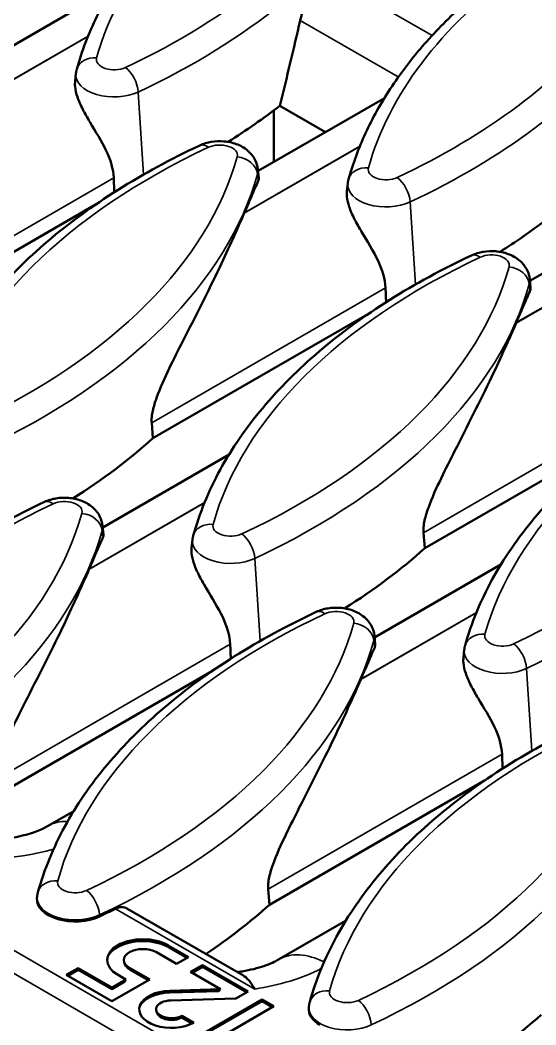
# Model space of a CAD drawing. Header units: millimetres. Extents: x 0 to 1485, y 0 to 1050.
# Drawn here: x 315.7 to 334.49, y 161.69 to 198.3 of the extents above; entities that cross this region are included whole.
import ezdxf

# ---------------------------------------------------------------- set-up
doc = ezdxf.new("R2010")
doc.units = ezdxf.units.MM
doc.header["$LTSCALE"] = 2.5
doc.layers.add('Sichtbar (ISO)', color=7, linetype='Continuous', lineweight=50)
doc.layers.add('Sichtbar schmal (ISO)', color=7, linetype='Continuous', lineweight=35)

msp = doc.modelspace()

# ---------------------------------------------------------------- linework, layer by layer
at = {"layer": 'Sichtbar (ISO)'}
for p, q in [((314.467, 196.805), (319.069, 199.462)), ((317.734, 196.349), (317.704, 196.074)), ((324.367, 192.8), (328.969, 195.457)), ((325.155, 195.175), (326.818, 194.215)), ((324.938, 195.008), (324.938, 193.13)), ((324.36, 192.863), (324.394, 192.545)), ((327.633, 192.344), (327.604, 192.069)), ((318.47, 191.586), (310.639, 187.065)), ((334.266, 188.795), (337.626, 190.735)), ((334.26, 188.858), (334.294, 188.54)), ((328.369, 187.581), (320.539, 183.06)), ((320.539, 183.06), (320.493, 183.627)), ((338.269, 183.576), (330.438, 179.055)), ((318.71, 179.814), (323.312, 182.471)), ((318.703, 179.876), (318.737, 179.559)), ((321.976, 179.358), (321.947, 179.083)), ((330.438, 179.055), (330.392, 179.622)), ((328.61, 175.809), (333.211, 178.466)), ((328.603, 175.872), (328.637, 175.554)), ((331.876, 175.353), (331.846, 175.078)), ((322.712, 174.595), (314.882, 170.074)), ((332.612, 170.59), (324.781, 166.069)), ((316.699, 168.933), (317.655, 169.484)), ((324.781, 166.069), (324.735, 166.636)), ((316.32, 166.372), (316.314, 166.319)), ((323.818, 163.5), (319.593, 165.939)), ((325.117, 164.073), (327.554, 165.48)), ((321.099, 164.59), (321.834, 164.166)), ((321.118, 164.52), (321.782, 164.136)), ((319.52, 163.902), (319.494, 163.981)), ((321.401, 163.916), (320.665, 164.34)), ((321.834, 164.166), (321.401, 163.916)), ((317.384, 163.513), (317.818, 163.763)), ((317.436, 163.483), (317.818, 163.703)), ((317.818, 163.763), (319.044, 163.055)), ((317.818, 163.703), (317.818, 163.763)), ((317.818, 163.703), (319.044, 162.995)), ((319.685, 163.774), (320.42, 163.349)), ((319.703, 163.703), (320.368, 163.319)), ((321.91, 163.621), (322.343, 163.872)), ((322.997, 162.994), (321.91, 163.621)), ((322.343, 163.812), (321.962, 163.592)), ((322.343, 163.872), (324.002, 162.914)), ((322.343, 163.812), (322.343, 163.872)), ((323.951, 162.884), (322.343, 163.812)), ((319.044, 162.555), (317.384, 163.513)), ((319.044, 163.055), (319.553, 163.349)), ((320.42, 163.349), (319.044, 162.555)), ((319.044, 162.995), (319.515, 163.268)), ((319.553, 163.349), (319.251, 163.524)), ((319.515, 163.268), (319.553, 163.349)), ((319.044, 162.995), (319.044, 163.055)), ((322.935, 162.926), (321.148, 162.871)), ((321.149, 162.937), (322.997, 162.994)), ((322.935, 162.926), (322.997, 162.994)), ((324.002, 162.914), (323.557, 162.657)), ((323.557, 162.657), (321.182, 162.584)), ((321.721, 161.009), (324.512, 162.62)), ((324.512, 162.56), (321.773, 160.979)), ((324.512, 162.62), (324.945, 162.37)), ((324.512, 162.56), (324.512, 162.62)), ((324.894, 162.34), (324.512, 162.56)), ((320.688, 162.121), (320.662, 162.199)), ((324.945, 162.37), (322.757, 161.106)), ((326.219, 162.367), (326.213, 162.314)), ((321.589, 162.021), (322.022, 161.771)), ((321.968, 161.743), (321.589, 161.961))]:
    msp.add_line(p, q, dxfattribs=at)
for centre, major_axis, ratio, start_param, end_param in [((292.403, 208.925), (28.411, 0), 0.57735, 5.542918, 5.711515), ((299.116, 190.736), (-19.397, -54.939), 0.406065, 1.79326, 1.849637), ((302.302, 204.921), (28.411, 0), 0.57735, 5.542918, 5.647001), ((296.645, 195.201), (28.061, 0), 0.57735, 6.037665, 6.038748), ((312.202, 200.916), (28.411, 0), 0.57735, 5.542918, 5.633306), ((306.545, 191.196), (28.061, 0), 0.57735, 6.037665, 6.038748), ((296.645, 191.935), (28.411, 0), 0.57735, 5.542918, 5.711515), ((306.545, 187.93), (28.411, 0), 0.57735, 5.542918, 5.711515), ((290.988, 182.214), (28.061, 0), 0.57735, 6.037665, 6.038748), ((300.888, 178.21), (28.061, 0), 0.57735, 6.037665, 6.038748), ((317.711, 166.269), (-1.4, 0), 0.57735, 6.221282, 8.536843), ((300.888, 178.21), (-28.061, 0), 0.57735, 2.253657, 2.280852), ((300.888, 174.944), (28.411, 0), 0.57735, 5.575247, 5.711515), ((320.175, 164.057), (-1.307, 0), 0.57735, 3.926991, 7.068583), ((320.175, 163.975), (-1.333, 0), 0.57735, 3.926991, 6.040204), ((320.175, 164.057), (-0.693, 0), 0.57735, 3.926991, 7.068583), ((320.175, 163.975), (-0.667, 0), 0.57735, 0.190621, 0.785398), ((321.212, 162.261), (-1.173, 0), 0.57735, 4.765742, 8.616539), ((321.212, 162.179), (-1.2, 0), 0.57735, 4.765742, 6.034346), ((321.212, 162.261), (-0.56, 0), 0.57735, 4.765742, 8.591524), ((327.611, 162.264), (-1.4, 0), 0.57735, 6.221282, 7.068583), ((321.212, 162.179), (-0.533, 0), 0.57735, 0.190621, 2.356194), ((310.787, 170.939), (28.411, 0), 0.57735, 5.542918, 5.711515)]:
    msp.add_ellipse(centre, major_axis=major_axis, ratio=ratio, start_param=start_param, end_param=end_param, dxfattribs=at)
for points, knots in [([(317.764, 196.506), (317.945, 197.158), (318.192, 197.801), (318.809, 199.06), (319.18, 199.676), (320.038, 200.872), (320.526, 201.453), (321.609, 202.573), (322.205, 203.112), (323.496, 204.143), (324.192, 204.635), (324.932, 205.101)], [5.6570493, 5.6570493, 5.6570493, 5.6570493, 5.7737278, 5.7737278, 5.8904063, 5.8904063, 6.0070848, 6.0070848, 6.1237633, 6.1237633, 6.2404418, 6.2404418, 6.2404418, 6.2404418]), ([(326.764, 200.019), (326.756, 200.011), (326.748, 200.002), (326.612, 199.859), (326.477, 199.674), (326.23, 199.24), (326.119, 198.992), (325.984, 198.602), (325.938, 198.445), (325.902, 198.286)], [1.8392594, 1.8392594, 1.8392594, 1.8392594, 1.8489159, 1.8489159, 2.0047841, 2.0047841, 2.1606522, 2.1606522, 2.2539981, 2.2539981, 2.2539981, 2.2539981]), ([(327.663, 192.501), (327.821, 193.067), (328.027, 193.626), (328.535, 194.725), (328.836, 195.265), (329.527, 196.319), (329.917, 196.834), (330.782, 197.833), (331.256, 198.319), (332.284, 199.256), (332.837, 199.707), (333.426, 200.141)], [5.6570493, 5.6570493, 5.6570493, 5.6570493, 5.7583279, 5.7583279, 5.8596065, 5.8596065, 5.9608852, 5.9608852, 6.0621638, 6.0621638, 6.1634424, 6.1634424, 6.1634424, 6.1634424]), ([(317.734, 196.349), (317.735, 196.36), (317.736, 196.37), (317.739, 196.392), (317.741, 196.402), (317.745, 196.423), (317.747, 196.434), (317.751, 196.455), (317.753, 196.465), (317.758, 196.486), (317.761, 196.496), (317.764, 196.506)], [5.5596905, 5.5596905, 5.5596905, 5.5596905, 5.57916226, 5.57916226, 5.59863402, 5.59863402, 5.61810578, 5.61810578, 5.63757754, 5.63757754, 5.6570493, 5.6570493, 5.6570493, 5.6570493]), ([(317.704, 196.074), (317.698, 196.011), (317.697, 195.943), (317.714, 195.75), (317.746, 195.62), (317.835, 195.355), (317.905, 195.198), (318.064, 194.886), (318.154, 194.73), (318.443, 194.24), (318.669, 193.886), (318.994, 193.205), (319.097, 192.873), (319.11, 192.549)], [3.8013839, 3.8013839, 3.8013839, 3.8013839, 3.8486369, 3.8486369, 3.9329934, 3.9329934, 4.0314686, 4.0314686, 4.1299438, 4.1299438, 4.3729414, 4.3729414, 4.5970062, 4.5970062, 4.5970062, 4.5970062]), ([(312.107, 183.52), (312.333, 184.334), (312.662, 185.134), (313.51, 186.689), (314.029, 187.444), (315.244, 188.893), (315.939, 189.587), (317.488, 190.905), (318.342, 191.528), (320.191, 192.692), (321.186, 193.233), (322.241, 193.728)], [5.6570493, 5.6570493, 5.6570493, 5.6570493, 5.8027839, 5.8027839, 5.9485186, 5.9485186, 6.0942532, 6.0942532, 6.2399879, 6.2399879, 6.3857225, 6.3857225, 6.3857225, 6.3857225]), ([(322.241, 193.728), (322.379, 193.793), (322.521, 193.834), (322.816, 193.883), (322.969, 193.889), (323.274, 193.864), (323.425, 193.834), (323.718, 193.726), (323.862, 193.651), (324.098, 193.447), (324.195, 193.334), (324.313, 193.091), (324.348, 192.98), (324.36, 192.863)], [0.102537, 0.102537, 0.102537, 0.102537, 0.502627, 0.502627, 0.927097, 0.927097, 1.350551, 1.350551, 1.766423, 1.766423, 2.082244, 2.082244, 2.294291, 2.294291, 2.294291, 2.294291]), ([(323.872, 191.28), (323.97, 191.506), (324.06, 191.717), (324.222, 192.097), (324.3, 192.277), (324.372, 192.434)], [5.6696828, 5.6696828, 5.6696828, 5.6696828, 5.9076607, 5.9076607, 6.1399115, 6.1399115, 6.1399115, 6.1399115]), ([(327.633, 192.344), (327.634, 192.355), (327.636, 192.366), (327.639, 192.387), (327.64, 192.397), (327.644, 192.419), (327.646, 192.429), (327.651, 192.45), (327.653, 192.46), (327.658, 192.481), (327.661, 192.491), (327.663, 192.501)], [5.5596905, 5.5596905, 5.5596905, 5.5596905, 5.57916226, 5.57916226, 5.59863402, 5.59863402, 5.61810578, 5.61810578, 5.63757754, 5.63757754, 5.6570493, 5.6570493, 5.6570493, 5.6570493]), ([(327.604, 192.069), (327.597, 192.006), (327.597, 191.938), (327.614, 191.745), (327.645, 191.615), (327.735, 191.35), (327.804, 191.193), (327.964, 190.881), (328.054, 190.725), (328.343, 190.236), (328.569, 189.881), (328.893, 189.2), (328.996, 188.868), (329.009, 188.544)], [3.8013839, 3.8013839, 3.8013839, 3.8013839, 3.8486369, 3.8486369, 3.9329934, 3.9329934, 4.0314686, 4.0314686, 4.1299438, 4.1299438, 4.3729414, 4.3729414, 4.5970062, 4.5970062, 4.5970062, 4.5970062]), ([(320.493, 183.627), (320.488, 183.691), (320.489, 183.76), (320.502, 183.908), (320.515, 183.987), (320.567, 184.227), (320.618, 184.39), (320.798, 184.894), (320.964, 185.255), (321.301, 185.956), (321.473, 186.296), (322.087, 187.506), (322.56, 188.433), (323.318, 190.023), (323.621, 190.702), (323.864, 191.263)], [0.001445, 0.001445, 0.001445, 0.001445, 0.046776, 0.046776, 0.093551, 0.093551, 0.187102, 0.187102, 0.417891, 0.417891, 0.64868, 0.64868, 1.339149, 1.339149, 1.926999, 1.926999, 1.926999, 1.926999]), ([(322.006, 179.515), (322.233, 180.329), (322.561, 181.13), (323.409, 182.685), (323.929, 183.439), (325.143, 184.888), (325.838, 185.583), (327.388, 186.9), (328.242, 187.523), (330.091, 188.687), (331.086, 189.228), (332.141, 189.723)], [5.6570493, 5.6570493, 5.6570493, 5.6570493, 5.8027839, 5.8027839, 5.9485186, 5.9485186, 6.0942532, 6.0942532, 6.2399879, 6.2399879, 6.3857225, 6.3857225, 6.3857225, 6.3857225]), ([(332.141, 189.723), (332.279, 189.788), (332.42, 189.829), (332.715, 189.879), (332.868, 189.885), (333.173, 189.86), (333.324, 189.829), (333.618, 189.721), (333.762, 189.646), (333.998, 189.443), (334.095, 189.329), (334.213, 189.087), (334.247, 188.975), (334.26, 188.858)], [0.102537, 0.102537, 0.102537, 0.102537, 0.502627, 0.502627, 0.927097, 0.927097, 1.350551, 1.350551, 1.766423, 1.766423, 2.082244, 2.082244, 2.294291, 2.294291, 2.294291, 2.294291]), ([(333.771, 187.275), (333.869, 187.502), (333.959, 187.713), (334.122, 188.092), (334.2, 188.272), (334.271, 188.429)], [5.6696828, 5.6696828, 5.6696828, 5.6696828, 5.9076607, 5.9076607, 6.1399115, 6.1399115, 6.1399115, 6.1399115]), ([(330.392, 179.622), (330.387, 179.686), (330.388, 179.755), (330.402, 179.904), (330.414, 179.983), (330.466, 180.222), (330.518, 180.385), (330.698, 180.889), (330.864, 181.25), (331.201, 181.952), (331.373, 182.291), (331.987, 183.501), (332.46, 184.429), (333.217, 186.019), (333.52, 186.697), (333.764, 187.258)], [0.001445, 0.001445, 0.001445, 0.001445, 0.046776, 0.046776, 0.093551, 0.093551, 0.187102, 0.187102, 0.417891, 0.417891, 0.64868, 0.64868, 1.339149, 1.339149, 1.926999, 1.926999, 1.926999, 1.926999]), ([(331.906, 175.51), (332.132, 176.324), (332.461, 177.125), (333.309, 178.68), (333.828, 179.434), (335.043, 180.883), (335.738, 181.578), (337.287, 182.895), (338.141, 183.518), (339.99, 184.682), (340.985, 185.223), (342.04, 185.719)], [5.6570493, 5.6570493, 5.6570493, 5.6570493, 5.8027839, 5.8027839, 5.9485186, 5.9485186, 6.0942532, 6.0942532, 6.2399879, 6.2399879, 6.3857225, 6.3857225, 6.3857225, 6.3857225]), ([(316.585, 180.742), (316.723, 180.807), (316.864, 180.848), (317.159, 180.897), (317.312, 180.903), (317.617, 180.878), (317.768, 180.847), (318.062, 180.74), (318.205, 180.665), (318.441, 180.461), (318.538, 180.348), (318.657, 180.105), (318.691, 179.993), (318.703, 179.876)], [0.102537, 0.102537, 0.102537, 0.102537, 0.502627, 0.502627, 0.927097, 0.927097, 1.350551, 1.350551, 1.766423, 1.766423, 2.082244, 2.082244, 2.294291, 2.294291, 2.294291, 2.294291]), ([(306.45, 170.534), (306.677, 171.348), (307.005, 172.148), (307.853, 173.703), (308.372, 174.458), (309.587, 175.907), (310.282, 176.601), (311.831, 177.918), (312.685, 178.541), (314.535, 179.705), (315.529, 180.247), (316.585, 180.742)], [5.6570493, 5.6570493, 5.6570493, 5.6570493, 5.8027839, 5.8027839, 5.9485186, 5.9485186, 6.0942532, 6.0942532, 6.2399879, 6.2399879, 6.3857225, 6.3857225, 6.3857225, 6.3857225]), ([(318.215, 178.294), (318.257, 178.391), (318.298, 178.486), (318.473, 178.895), (318.603, 179.202), (318.715, 179.448)], [5.4826973, 5.4826973, 5.4826973, 5.4826973, 5.5850708, 5.5850708, 5.9462229, 5.9462229, 5.9462229, 5.9462229]), ([(321.976, 179.358), (321.978, 179.369), (321.979, 179.379), (321.982, 179.401), (321.984, 179.411), (321.987, 179.432), (321.989, 179.443), (321.994, 179.464), (321.996, 179.474), (322.001, 179.495), (322.004, 179.505), (322.006, 179.515)], [5.5596905, 5.5596905, 5.5596905, 5.5596905, 5.57916226, 5.57916226, 5.59863402, 5.59863402, 5.61810578, 5.61810578, 5.63757754, 5.63757754, 5.6570493, 5.6570493, 5.6570493, 5.6570493]), ([(321.947, 179.083), (321.94, 179.02), (321.94, 178.952), (321.957, 178.759), (321.988, 178.629), (322.078, 178.364), (322.147, 178.207), (322.307, 177.895), (322.397, 177.739), (322.686, 177.249), (322.912, 176.895), (323.236, 176.214), (323.339, 175.882), (323.353, 175.558)], [3.8013839, 3.8013839, 3.8013839, 3.8013839, 3.8486369, 3.8486369, 3.9329934, 3.9329934, 4.0314686, 4.0314686, 4.1299438, 4.1299438, 4.3729414, 4.3729414, 4.5970062, 4.5970062, 4.5970062, 4.5970062]), ([(314.836, 170.641), (314.831, 170.704), (314.832, 170.774), (314.845, 170.922), (314.858, 171.001), (314.91, 171.24), (314.961, 171.404), (315.142, 171.908), (315.307, 172.268), (315.644, 172.97), (315.816, 173.31), (316.43, 174.519), (316.904, 175.447), (317.661, 177.037), (317.964, 177.715), (318.208, 178.277)], [0.001445, 0.001445, 0.001445, 0.001445, 0.046776, 0.046776, 0.093551, 0.093551, 0.187102, 0.187102, 0.417891, 0.417891, 0.64868, 0.64868, 1.339149, 1.339149, 1.926999, 1.926999, 1.926999, 1.926999]), ([(326.484, 176.737), (326.622, 176.802), (326.764, 176.843), (327.058, 176.892), (327.212, 176.898), (327.516, 176.873), (327.668, 176.843), (327.961, 176.735), (328.105, 176.66), (328.341, 176.456), (328.438, 176.343), (328.556, 176.1), (328.59, 175.989), (328.603, 175.872)], [0.102537, 0.102537, 0.102537, 0.102537, 0.502627, 0.502627, 0.927097, 0.927097, 1.350551, 1.350551, 1.766423, 1.766423, 2.082244, 2.082244, 2.294291, 2.294291, 2.294291, 2.294291]), ([(316.35, 166.529), (316.576, 167.343), (316.905, 168.143), (317.752, 169.698), (318.272, 170.453), (319.486, 171.902), (320.181, 172.596), (321.731, 173.914), (322.585, 174.537), (324.434, 175.701), (325.429, 176.242), (326.484, 176.737)], [5.6570493, 5.6570493, 5.6570493, 5.6570493, 5.8027839, 5.8027839, 5.9485186, 5.9485186, 6.0942532, 6.0942532, 6.2399879, 6.2399879, 6.3857225, 6.3857225, 6.3857225, 6.3857225]), ([(328.114, 174.289), (328.157, 174.387), (328.197, 174.481), (328.373, 174.89), (328.502, 175.197), (328.614, 175.443)], [5.4826973, 5.4826973, 5.4826973, 5.4826973, 5.5850708, 5.5850708, 5.9462229, 5.9462229, 5.9462229, 5.9462229]), ([(331.876, 175.353), (331.877, 175.364), (331.878, 175.375), (331.881, 175.396), (331.883, 175.407), (331.887, 175.428), (331.889, 175.438), (331.893, 175.459), (331.895, 175.469), (331.901, 175.49), (331.903, 175.5), (331.906, 175.51)], [5.5596905, 5.5596905, 5.5596905, 5.5596905, 5.57916226, 5.57916226, 5.59863402, 5.59863402, 5.61810578, 5.61810578, 5.63757754, 5.63757754, 5.6570493, 5.6570493, 5.6570493, 5.6570493]), ([(331.847, 175.078), (331.84, 175.015), (331.839, 174.948), (331.856, 174.755), (331.888, 174.624), (331.977, 174.359), (332.047, 174.203), (332.207, 173.89), (332.296, 173.734), (332.585, 173.245), (332.811, 172.89), (333.136, 172.209), (333.239, 171.877), (333.252, 171.553)], [3.8013839, 3.8013839, 3.8013839, 3.8013839, 3.8486369, 3.8486369, 3.9329934, 3.9329934, 4.0314686, 4.0314686, 4.1299438, 4.1299438, 4.3729414, 4.3729414, 4.5970062, 4.5970062, 4.5970062, 4.5970062]), ([(324.735, 166.636), (324.73, 166.7), (324.731, 166.769), (324.745, 166.918), (324.758, 166.997), (324.809, 167.236), (324.861, 167.399), (325.041, 167.903), (325.207, 168.264), (325.544, 168.966), (325.716, 169.305), (326.33, 170.515), (326.803, 171.442), (327.56, 173.032), (327.864, 173.711), (328.107, 174.272)], [0.001445, 0.001445, 0.001445, 0.001445, 0.046776, 0.046776, 0.093551, 0.093551, 0.187102, 0.187102, 0.417891, 0.417891, 0.64868, 0.64868, 1.339149, 1.339149, 1.926999, 1.926999, 1.926999, 1.926999]), ([(326.249, 162.524), (326.476, 163.338), (326.804, 164.139), (327.652, 165.694), (328.171, 166.448), (329.386, 167.897), (330.081, 168.592), (331.63, 169.909), (332.484, 170.532), (334.334, 171.696), (335.328, 172.237), (336.383, 172.733)], [5.6570493, 5.6570493, 5.6570493, 5.6570493, 5.8027839, 5.8027839, 5.9485186, 5.9485186, 6.0942532, 6.0942532, 6.2399879, 6.2399879, 6.3857225, 6.3857225, 6.3857225, 6.3857225]), ([(311.754, 169.064), (311.754, 169.064), (311.761, 169.056), (311.807, 169.019), (311.868, 168.975), (312.052, 168.871), (312.176, 168.811), (312.49, 168.689), (312.683, 168.629), (313.127, 168.522), (313.383, 168.478), (313.93, 168.422), (314.223, 168.411), (314.806, 168.428), (315.096, 168.456), (315.627, 168.544), (315.87, 168.603), (316.275, 168.732), (316.442, 168.8), (316.619, 168.888), (316.662, 168.911), (316.699, 168.933)], [1.310535, 1.310535, 1.310535, 1.310535, 1.402673, 1.402673, 1.581342, 1.581342, 1.765012, 1.765012, 1.96381, 1.96381, 2.179172, 2.179172, 2.406228, 2.406228, 2.636125, 2.636125, 2.858614, 2.858614, 3.065235, 3.065235, 3.141593, 3.141593, 3.141593, 3.141593]), ([(316.32, 166.372), (316.321, 166.382), (316.322, 166.393), (316.325, 166.414), (316.327, 166.425), (316.33, 166.446), (316.332, 166.457), (316.337, 166.478), (316.339, 166.488), (316.344, 166.508), (316.347, 166.519), (316.35, 166.529)], [5.5596905, 5.5596905, 5.5596905, 5.5596905, 5.57916226, 5.57916226, 5.59863402, 5.59863402, 5.61810578, 5.61810578, 5.63757754, 5.63757754, 5.6570493, 5.6570493, 5.6570493, 5.6570493]), ([(319.593, 165.939), (319.54, 165.97), (319.475, 165.987), (319.332, 165.982), (319.255, 165.961), (319.183, 165.925), (319.181, 165.925), (319.18, 165.924)], [0.5686528, 0.5686528, 0.5686528, 0.5686528, 0.6244977, 0.6244977, 0.6811336, 0.6811336, 0.6821208, 0.6821208, 0.6821208, 0.6821208]), ([(323.618, 163.616), (323.675, 163.624), (323.731, 163.632), (323.935, 163.666), (324.077, 163.696), (324.344, 163.762), (324.469, 163.799), (324.697, 163.877), (324.8, 163.917), (324.979, 163.998), (325.056, 164.037), (325.117, 164.073)], [2.5896222, 2.5896222, 2.5896222, 2.5896222, 2.6369817, 2.6369817, 2.7631344, 2.7631344, 2.8892872, 2.8892872, 3.0154399, 3.0154399, 3.1415927, 3.1415927, 3.1415927, 3.1415927]), ([(324.247, 162.999), (324.246, 163), (324.245, 163.001), (324.109, 163.241), (323.978, 163.407), (323.818, 163.5)], [-0.4437894, -0.4437894, -0.4437894, -0.4437894, -0.4426968, -0.4426968, -0.2110861, -0.2110861, -0.2110861, -0.2110861]), ([(326.219, 162.367), (326.22, 162.378), (326.222, 162.388), (326.225, 162.41), (326.226, 162.42), (326.23, 162.441), (326.232, 162.452), (326.236, 162.473), (326.239, 162.483), (326.244, 162.504), (326.246, 162.514), (326.249, 162.524)], [5.5596905, 5.5596905, 5.5596905, 5.5596905, 5.57916226, 5.57916226, 5.59863402, 5.59863402, 5.61810578, 5.61810578, 5.63757754, 5.63757754, 5.6570493, 5.6570493, 5.6570493, 5.6570493])]:
    msp.add_open_spline(points, degree=3, knots=knots, dxfattribs=at)
for points, degree in [([(319.11, 192.549), (319.121, 192.289), (319.132, 192.024)], 2), ([(324.372, 192.434), (324.39, 192.474), (324.398, 192.513), (324.394, 192.545)], 3), ([(329.009, 188.544), (329.02, 188.284), (329.031, 188.019)], 2), ([(334.271, 188.429), (334.289, 188.469), (334.297, 188.508), (334.294, 188.54)], 3), ([(318.715, 179.448), (318.733, 179.488), (318.741, 179.527), (318.737, 179.559)], 3), ([(323.353, 175.558), (323.363, 175.298), (323.374, 175.033)], 2), ([(328.614, 175.443), (328.632, 175.483), (328.64, 175.522), (328.637, 175.554)], 3), ([(333.252, 171.553), (333.263, 171.293), (333.274, 171.028)], 2), ([(321.589, 161.961), (321.589, 161.99), (321.589, 162.021)], 2)]:
    msp.add_open_spline(points, degree=degree, dxfattribs=at)
at = {"layer": 'Sichtbar schmal (ISO)'}
for p, q in [((330.712, 197.739), (326.764, 200.019)), ((329.475, 196.223), (325.902, 198.286)), ((313.965, 195.267), (318.171, 197.696)), ((318.178, 197.713), (313.972, 195.284)), ((320.199, 192.669), (320.005, 195.674)), ((323.864, 191.263), (328.071, 193.691)), ((328.077, 193.708), (323.872, 191.28)), ((319.11, 192.549), (310.593, 187.632)), ((324.372, 192.434), (324.345, 192.685)), ((330.099, 188.664), (329.905, 191.67)), ((333.764, 187.258), (337.97, 189.686)), ((337.977, 189.703), (333.771, 187.275)), ((329.009, 188.544), (320.493, 183.627)), ((334.271, 188.429), (334.245, 188.68)), ((338.909, 184.539), (330.392, 179.622)), ((318.208, 178.277), (322.414, 180.705)), ((322.421, 180.722), (318.215, 178.294)), ((318.715, 179.448), (318.688, 179.699)), ((324.442, 175.678), (324.248, 178.684)), ((328.107, 174.272), (332.313, 176.7)), ((332.32, 176.717), (328.114, 174.289)), ((328.614, 175.443), (328.588, 175.694)), ((323.353, 175.558), (314.836, 170.641)), ((334.341, 171.673), (334.147, 174.679)), ((327.307, 156.731), (298.207, 173.532)), ((327.326, 157.557), (299.11, 173.848)), ((333.252, 171.553), (324.735, 166.636)), ((324.247, 162.999), (319.18, 165.924)), ((318.595, 165.641), (318.591, 165.697)), ((321.118, 164.52), (321.099, 164.59)), ((319.703, 163.703), (319.685, 163.774)), ((321.148, 162.871), (321.149, 162.937))]:
    msp.add_line(p, q, dxfattribs=at)
for centre, major_axis, ratio, start_param, end_param in [((345.449, 194.417), (-27.308, 0), 0.57735, 5.540531, 6.123923), ((302.302, 208.799), (27.308, 0), 0.57735, 5.39525, 5.94169), ((302.302, 208.24), (28.055, 0), 0.57735, 5.39525, 5.94169), ((355.348, 190.412), (-27.308, 0), 0.57735, 5.61753, 6.123923), ((312.202, 204.794), (27.308, 0), 0.57735, 5.39525, 5.858286), ((312.202, 204.235), (-28.055, 0), 0.57735, 2.253657, 2.716693), ((318.486, 196.305), (-0.723, 0.201), 0.806163, 4.933018, 6.283185), ((319.125, 196.858), (-0.647, 0), 0.57735, 6.123923, 8.536843), ((319.534, 195.956), (-0.319, 0.679), 0.515222, 4.060529, 5.544059), ((319.125, 196.299), (-1.394, 0), 0.57735, 6.221282, 8.536843), ((339.792, 181.431), (-27.308, 0), 0.57735, 5.39525, 6.123923), ((322.56, 193.049), (-0.319, 0.679), 0.515222, 5.544059, 6.283185), ((322.969, 193.372), (0.647, 0), 0.57735, 6.123923, 8.536843), ((296.645, 195.813), (27.308, 0), 0.57735, 5.39525, 6.123923), ((323.608, 192.7), (0.723, -0.201), 0.806163, 0.307895, 1.791425), ((328.386, 192.3), (-0.723, 0.201), 0.806163, 4.933018, 6.283185), ((329.025, 192.853), (-0.647, 0), 0.57735, 6.123923, 8.536843), ((296.645, 195.254), (28.055, 0), 0.57735, 5.39525, 6.123923), ((322.969, 192.813), (1.394, 0), 0.57735, 6.123923, 6.345089), ((329.433, 191.951), (-0.319, 0.679), 0.515222, 4.060529, 5.544059), ((329.025, 192.294), (-1.394, 0), 0.57735, 6.221282, 8.536843), ((349.691, 177.426), (-27.308, 0), 0.57735, 5.39525, 6.123923), ((332.46, 189.045), (-0.319, 0.679), 0.515222, 5.544059, 6.283185), ((332.868, 189.367), (0.647, 0), 0.57735, 6.123923, 8.536843), ((306.545, 191.808), (27.308, 0), 0.57735, 5.39525, 6.123923), ((333.507, 188.695), (0.723, -0.201), 0.806163, 0.307895, 1.791425), ((306.545, 191.249), (28.055, 0), 0.57735, 5.39525, 6.123923), ((332.868, 188.808), (1.394, 0), 0.57735, 6.123923, 6.345089), ((359.591, 173.421), (-27.308, 0), 0.57735, 5.39525, 6.123923), ((316.444, 187.803), (27.308, 0), 0.57735, 5.39525, 6.123923), ((316.444, 187.244), (28.055, 0), 0.57735, 5.39525, 6.123923), ((334.135, 168.445), (-27.308, 0), 0.57735, 5.39525, 6.123923), ((316.903, 180.063), (-0.319, 0.679), 0.515222, 5.544059, 6.283185), ((317.312, 180.386), (0.647, 0), 0.57735, 6.123923, 8.536843), ((290.988, 182.827), (27.308, 0), 0.57735, 5.39525, 6.123923), ((317.951, 179.714), (0.723, -0.201), 0.806163, 0.307895, 1.791425), ((317.312, 179.827), (1.394, 0), 0.57735, 6.123923, 6.345089), ((322.729, 179.314), (-0.723, 0.201), 0.806163, 4.933018, 6.283185), ((323.368, 179.867), (-0.647, 0), 0.57735, 6.123923, 8.536843), ((290.988, 182.268), (28.055, 0), 0.57735, 5.39525, 6.123923), ((323.368, 179.308), (-1.394, 0), 0.57735, 6.221282, 8.536843), ((323.776, 178.965), (0.319, -0.679), 0.515222, 0.918936, 2.402466), ((344.034, 164.44), (-27.308, 0), 0.57735, 5.39525, 6.123923), ((326.803, 176.058), (-0.319, 0.679), 0.515222, 5.544059, 6.283185), ((327.211, 176.381), (0.647, 0), 0.57735, 6.123923, 8.536843), ((300.888, 178.822), (27.308, 0), 0.57735, 5.39525, 6.123923), ((327.85, 175.709), (0.723, -0.201), 0.806163, 0.307895, 1.791425), ((300.888, 178.263), (28.055, 0), 0.57735, 5.39525, 6.123923), ((327.211, 175.822), (1.394, 0), 0.57735, 6.123923, 6.345089), ((332.629, 175.309), (-0.723, 0.201), 0.806163, 4.933018, 6.283185), ((333.268, 175.862), (-0.647, 0), 0.57735, 6.123923, 8.536843), ((333.268, 175.303), (-1.394, 0), 0.57735, 6.221282, 8.536843), ((333.676, 174.96), (0.319, -0.679), 0.515222, 0.918936, 2.402466), ((353.934, 160.435), (-27.308, 0), 0.57735, 5.39525, 6.123923), ((310.787, 174.817), (27.308, 0), 0.57735, 5.39525, 6.123923), ((310.787, 174.258), (28.055, 0), 0.57735, 5.39525, 6.123923), ((314.321, 171.179), (-5.945, 0), 0.57735, 0.429165, 2.022578), ((318.524, 165.772), (-1.825, 3.161), 0.57735, 5.9359, 6.283185), ((317.072, 166.328), (-0.723, 0.201), 0.806163, 4.933018, 6.283185), ((317.711, 166.881), (-0.647, 0), 0.57735, 6.123923, 8.536843), ((318.12, 165.979), (-0.319, 0.679), 0.515222, 4.060529, 5.544059), ((317.711, 166.322), (-1.394, 0), 0.57735, 6.221282, 8.536843), ((326.942, 160.912), (-1.825, 3.161), 0.57735, 5.564414, 6.283185), ((322.739, 166.319), (-5.945, 0), 0.57735, 1.827203, 2.292952), ((326.972, 162.323), (-0.723, 0.201), 0.806163, 4.933018, 6.283185), ((327.611, 162.876), (-0.647, 0), 0.57735, 6.123923, 8.536843), ((328.019, 161.974), (0.319, -0.679), 0.515222, 0.918936, 2.402466), ((327.611, 162.317), (-1.394, 0), 0.57735, 6.221282, 8.536843)]:
    msp.add_ellipse(centre, major_axis=major_axis, ratio=ratio, start_param=start_param, end_param=end_param, dxfattribs=at)

doc.saveas('drawing.dxf')
